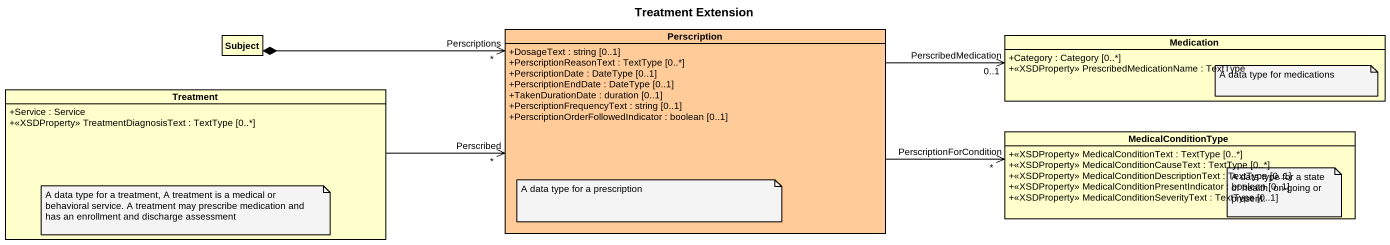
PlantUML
@startuml
title Treatment Extension
hide circle
hide empty members
skinparam classAttributeIconSize 0
class Subject #FFFFCC
class Perscription #FFCC99 {
  +DosageText : string [0..1]
  +PerscriptionReasonText : TextType [0..*]
  +PerscriptionDate : DateType [0..1]
  +PerscriptionEndDate : DateType [0..1]
  +TakenDurationDate : duration [0..1]
  +PerscriptionFrequencyText : string [0..1]
  +PerscriptionOrderFollowedIndicator : boolean [0..1]
}
class Medication #FFFFCC {
  +Category : Category [0..*]
  +<<XSDProperty>> PrescribedMedicationName : TextType
}
class Treatment #FFFFCC {
  +Service : Service
  +<<XSDProperty>> TreatmentDiagnosisText : TextType [0..*]
}
class MedicalConditionType #FFFFCC {
  +<<XSDProperty>> MedicalConditionText : TextType [0..*]
  +<<XSDProperty>> MedicalConditionCauseText : TextType [0..*]
  +<<XSDProperty>> MedicalConditionDescriptionText : TextType [0..1]
  +<<XSDProperty>> MedicalConditionPresentIndicator : boolean [0..1]
  +<<XSDProperty>> MedicalConditionSeverityText : TextType [0..1]
}
Subject *-right-> "Perscriptions\n*" Perscription
Perscription -right-> "PerscribedMedication\n0..1" Medication
Perscription -right-> "PerscriptionForCondition\n*" MedicalConditionType
Treatment -right-> "Perscribed\n*" Perscription
note as N1
  A data type for medications
end note
note as N2
  A data type for a treatment, A treatment is a medical or behavioral service. A treatment may prescribe medication and has an enrollment and discharge assessment
end note
note as N3
  A data type for a prescription
end note
note as N4
  A data type for a state of health, on-going or present.
end note
@enduml
